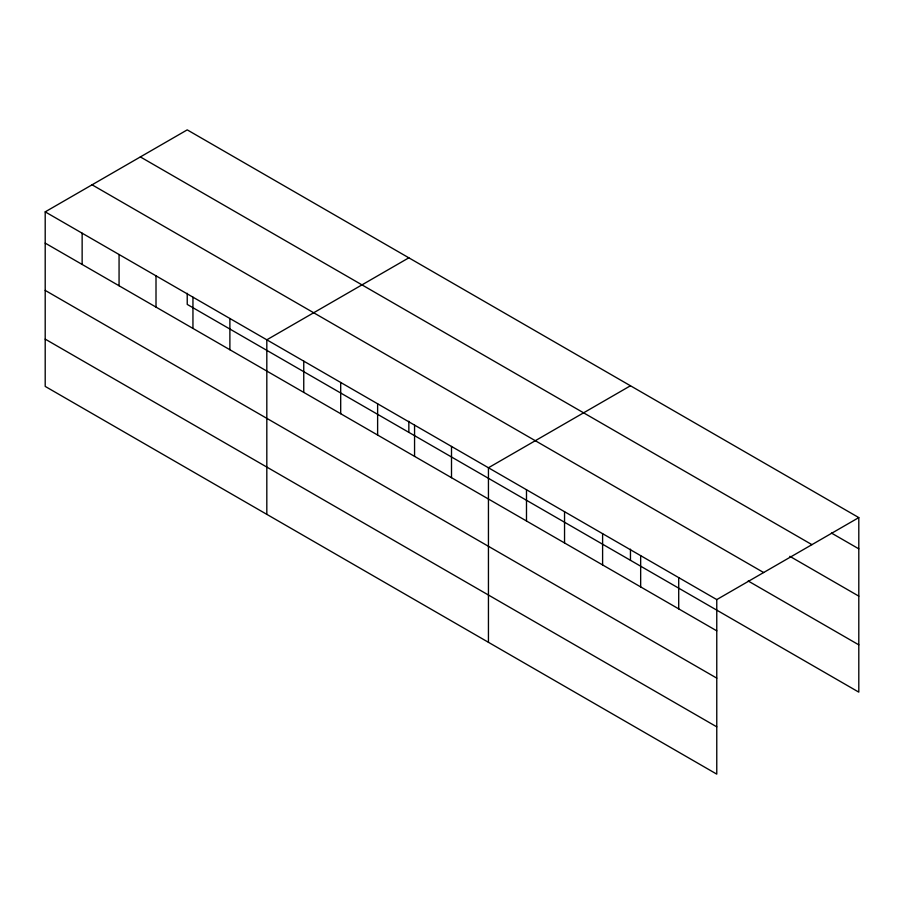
<?xml version="1.0" encoding="UTF-8"?>
<svg xmlns="http://www.w3.org/2000/svg" width="904" height="904" viewBox="0 0 904 904"><rect width="100%" height="100%" fill="white"/><g stroke="black" fill="none" stroke-linecap="round" stroke-linejoin="round"><path stroke-width="1.36" d="M716.77 678.136L716.77 599.589L45.2 211.864L45.2 386.403L716.77 774.129L716.77 678.136L45.2 290.399M187.23 293.28L187.23 304.411L858.8 692.136L858.8 517.596L187.23 129.871L45.2 211.864M408.845 257.821L266.816 339.814L266.816 514.353M630.461 385.771L488.442 467.763L488.442 642.303M716.77 599.589L858.8 517.596M831.443 533.055L858.8 548.841M140.357 156.923L811.928 544.649M789.825 556.31L858.8 596.131M92.072 184.811L763.643 572.537M748.196 581.001L858.8 644.846M45.2 243.119L716.77 630.845M45.2 339.124L716.77 726.85M678.712 577.622L678.712 608.878M640.665 555.655L640.665 586.899M630.461 549.18L630.461 560.31M602.606 533.676L602.606 564.932M564.548 511.709L564.548 542.965M526.49 489.742L526.49 520.986M451.503 446.44L451.503 477.696M414.563 425.117L414.563 456.373M408.845 421.23L408.845 432.361M377.623 403.794L377.623 435.039M340.695 382.471L340.695 413.716M303.755 361.137L303.755 392.392M229.887 318.49L229.887 349.746M192.947 297.167L192.947 328.423M156.008 275.844L156.008 307.089M119.068 254.521L119.068 285.766M82.14 233.187L82.14 264.443"/></g></svg>
